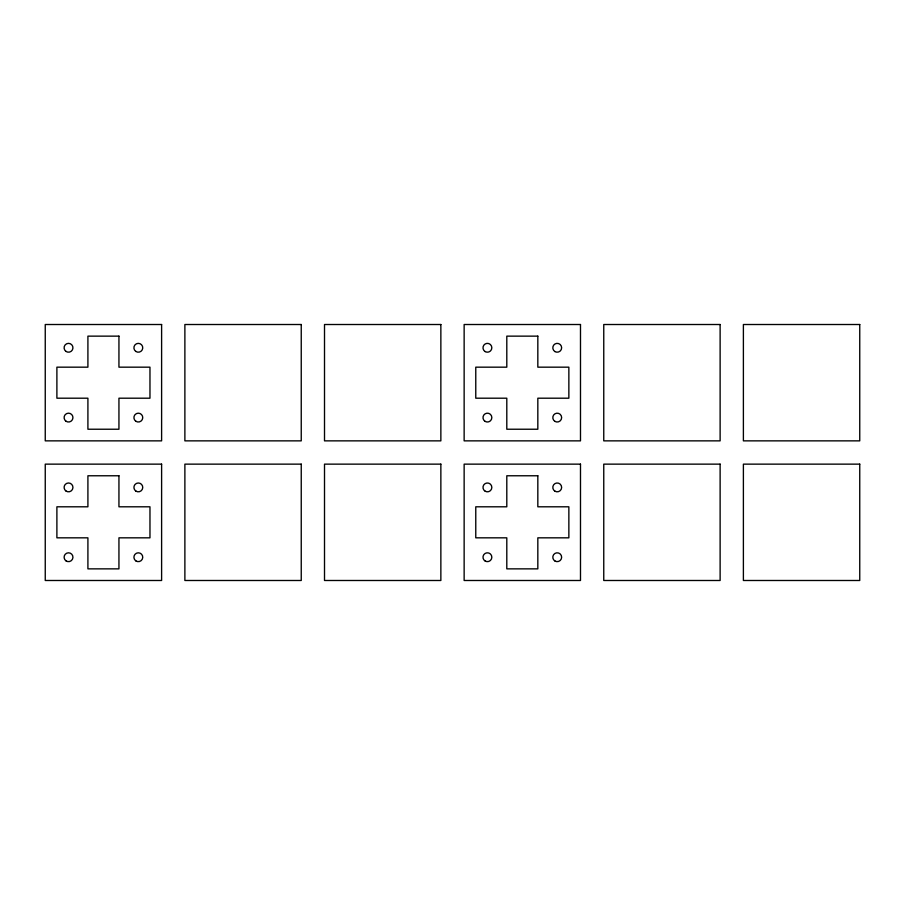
<?xml version="1.0" encoding="UTF-8"?>
<svg xmlns="http://www.w3.org/2000/svg" width="905" height="905" viewBox="0 0 905 905"><rect width="100%" height="100%" fill="white"/><g stroke="black" fill="none" stroke-linecap="round" stroke-linejoin="round"><path stroke-width="1.36" d="M161.61 324.51L45.25 324.51L45.25 440.859L161.61 440.859L161.61 324.51M301.241 324.51L184.88 324.51L184.88 440.859L301.241 440.859L301.241 324.51M440.859 324.51L324.51 324.51L324.51 440.859L440.859 440.859L440.859 324.51M580.49 324.51L464.141 324.51L464.141 440.859L580.49 440.859L580.49 324.51M720.12 324.51L603.759 324.51L603.759 440.859L720.12 440.859L720.12 324.51M859.75 324.51L743.39 324.51L743.39 440.859L859.75 440.859L859.75 324.51M118.94 336.14L87.909 336.14L87.909 367.17L56.891 367.17L56.891 398.2L87.909 398.2L87.909 429.23L118.94 429.23L118.94 398.2L149.97 398.2L149.97 367.17L118.94 367.17L118.94 336.14M537.83 336.14L506.8 336.14L506.8 367.17L475.77 367.17L475.77 398.2L506.8 398.2L506.8 429.23L537.83 429.23L537.83 398.2L568.86 398.2L568.86 367.17L537.83 367.17L537.83 336.14M161.61 464.141L45.25 464.141L45.25 580.49L161.61 580.49L161.61 464.141M301.241 464.141L184.88 464.141L184.88 580.49L301.241 580.49L301.241 464.141M440.859 464.141L324.51 464.141L324.51 580.49L440.859 580.49L440.859 464.141M580.49 464.141L464.141 464.141L464.141 580.49L580.49 580.49L580.49 464.141M720.12 464.141L603.759 464.141L603.759 580.49L720.12 580.49L720.12 464.141M859.75 464.141L743.39 464.141L743.39 580.49L859.75 580.49L859.75 464.141M118.94 475.77L87.909 475.77L87.909 506.8L56.891 506.8L56.891 537.83L87.909 537.83L87.909 568.86L118.94 568.86L118.94 537.83L149.97 537.83L149.97 506.8L118.94 506.8L118.94 475.77M537.83 475.77L506.8 475.77L506.8 506.8L475.77 506.8L475.77 537.83L506.8 537.83L506.8 568.86L537.83 568.86L537.83 537.83L568.86 537.83L568.86 506.8L537.83 506.8L537.83 475.77M555.014 561.055A4.423 4.423 0 0 0 561.643 557.22A4.423 4.423 0 0 0 555.014 553.396A4.423 4.423 0 0 0 555.014 561.055M485.193 561.055A4.423 4.423 0 0 0 491.834 557.22A4.423 4.423 0 0 0 485.193 553.396A4.423 4.423 0 0 0 485.193 561.055M555.014 491.234A4.423 4.423 0 0 0 561.643 487.41A4.423 4.423 0 0 0 555.014 483.575A4.423 4.423 0 0 0 555.014 491.234M485.193 491.234A4.423 4.423 0 0 0 491.834 487.41A4.423 4.423 0 0 0 485.193 483.575A4.423 4.423 0 0 0 485.193 491.234M555.014 421.425A4.423 4.423 0 0 0 561.643 417.59A4.423 4.423 0 0 0 555.014 413.766A4.423 4.423 0 0 0 555.014 421.425M485.193 421.425A4.423 4.423 0 0 0 491.834 417.59A4.423 4.423 0 0 0 485.193 413.766A4.423 4.423 0 0 0 485.193 421.425M555.014 351.604A4.423 4.423 0 0 0 561.643 347.78A4.423 4.423 0 0 0 555.014 343.945A4.423 4.423 0 0 0 555.014 351.604M485.193 351.604A4.423 4.423 0 0 0 491.834 347.78A4.423 4.423 0 0 0 485.193 343.945A4.423 4.423 0 0 0 485.193 351.604M135.852 560.885A4.423 4.423 0 0 0 142.741 557.537A4.423 4.423 0 0 0 136.406 553.249A4.423 4.423 0 0 0 135.852 560.885M66.042 560.885A4.423 4.423 0 0 0 72.932 557.537A4.423 4.423 0 0 0 66.585 553.249A4.423 4.423 0 0 0 66.042 560.885M135.852 491.064A4.423 4.423 0 0 0 142.741 487.727A4.423 4.423 0 0 0 136.406 483.428A4.423 4.423 0 0 0 135.852 491.064M66.042 491.064A4.423 4.423 0 0 0 72.932 487.727A4.423 4.423 0 0 0 66.585 483.428A4.423 4.423 0 0 0 66.042 491.064M135.852 421.255A4.423 4.423 0 0 0 142.741 417.906A4.423 4.423 0 0 0 136.406 413.619A4.423 4.423 0 0 0 135.852 421.255M66.042 421.255A4.423 4.423 0 0 0 72.932 417.906A4.423 4.423 0 0 0 66.585 413.619A4.423 4.423 0 0 0 66.042 421.255M135.852 351.445A4.423 4.423 0 0 0 142.741 348.097A4.423 4.423 0 0 0 136.406 343.798A4.423 4.423 0 0 0 135.852 351.445M66.042 351.445A4.423 4.423 0 0 0 72.932 348.097A4.423 4.423 0 0 0 66.585 343.798A4.423 4.423 0 0 0 66.042 351.445"/></g></svg>
